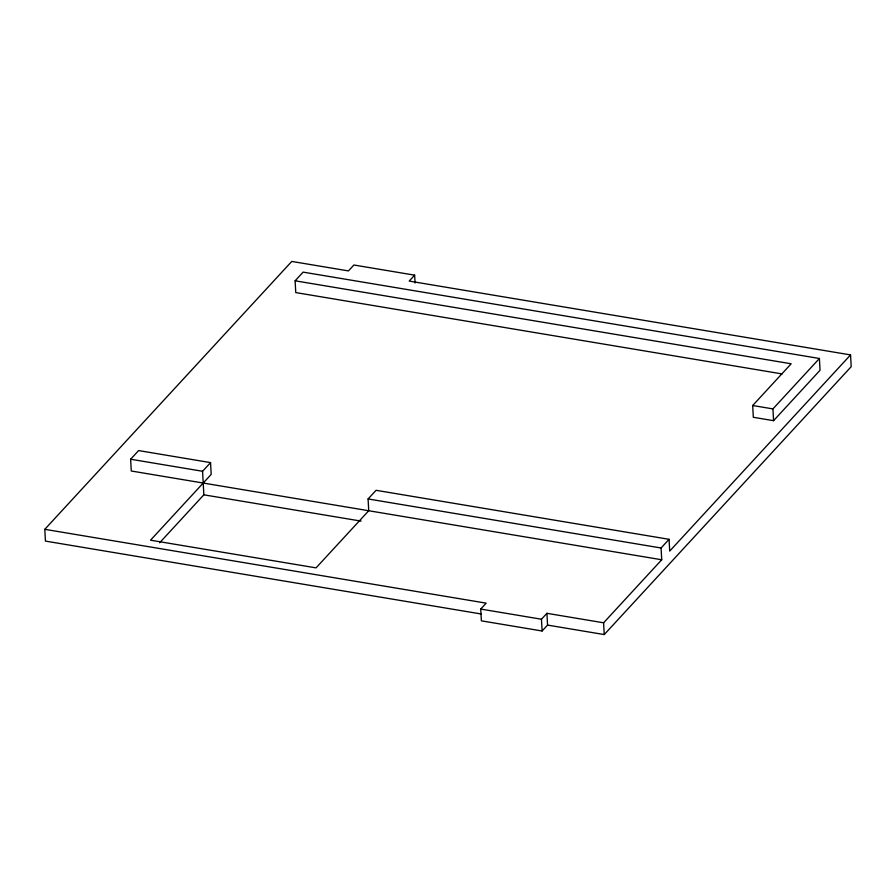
<?xml version="1.0" encoding="UTF-8"?>
<svg xmlns="http://www.w3.org/2000/svg" width="896" height="896" viewBox="0 0 896 896"><rect width="100%" height="100%" fill="white"/><g stroke="black" fill="none" stroke-linecap="round" stroke-linejoin="round"><path stroke-width="1.34" d="M481.298 614.006L45.438 541.094L44.8 529.323L291.76 261.43L348.443 270.917L353.898 265.003L414.635 275.162L415.061 283.013M669.077 539.314L661.08 547.994L661.718 559.765L131.275 471.005L130.637 459.234L138.611 450.576L210.56 462.616L211.198 474.387L150.539 540.187L316.042 567.874L368.726 510.731L368.088 498.949L376.062 490.302L669.077 539.314L669.715 551.085L850.562 354.906L409.192 281.075L414.635 275.162M295.12 280.806L303.117 272.126L819.414 358.49L820.042 370.261L773.573 420.683L753.323 417.29L752.685 405.518L791.168 363.776L295.12 280.806L295.758 292.578L782.152 373.934M159.645 542.774L203.851 494.816L202.574 471.274L210.56 462.616M661.718 559.765L603.602 622.798L546.918 613.312L547.557 625.083L542.102 630.997L481.365 620.838L480.726 609.067L486.181 603.154L44.8 529.323M542.102 630.997L541.464 619.226L546.918 613.312M773.573 420.683L772.934 408.901L819.414 358.49M547.557 625.083L604.24 634.57L851.2 366.677L850.562 354.906M752.685 405.518L772.934 408.901M130.637 459.234L202.574 471.274M368.088 498.949L661.08 547.994M203.851 494.816L361.088 521.114M480.726 609.067L541.464 619.226M603.602 622.798L604.24 634.57"/></g></svg>
